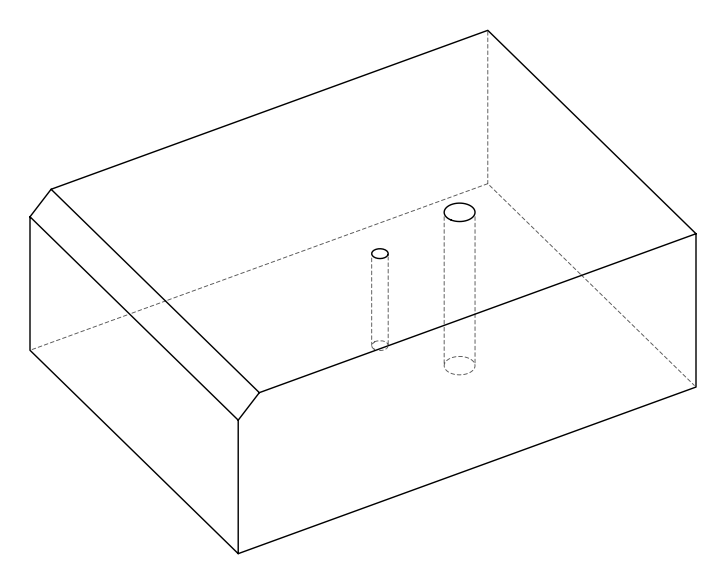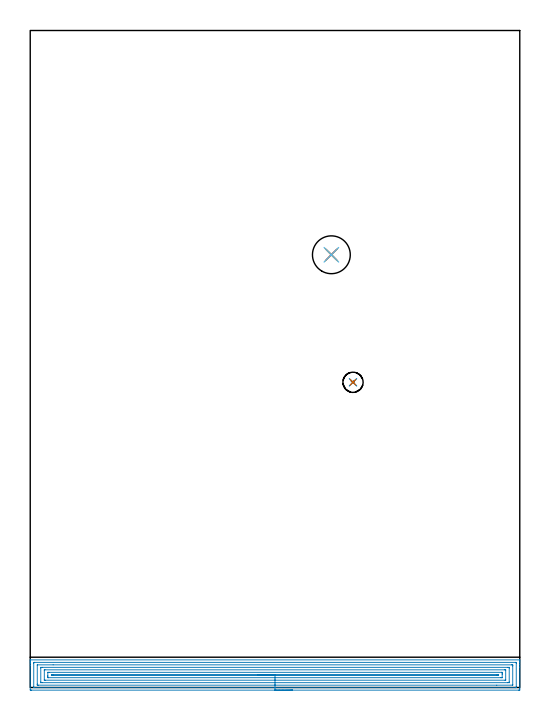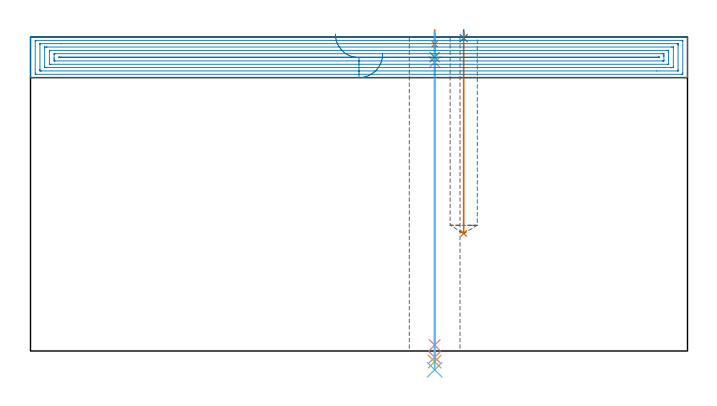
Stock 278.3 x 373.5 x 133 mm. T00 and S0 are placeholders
(PLAN: 8 operations, 6 tool changes, 18 min)
(1 SPOT_DRILL | STEP1HOLE | NXT0321_9005460120000 | 0.05 min | 183 mm3)
(2 SPOT_DRILL_1 | STEP1POCKET | NXT0321_9005460120000 | 0.03 min | 1 mm3)
(3 DRILL_BLIND_HOLE_INTO_CENTER | STEP1HOLE | UGT0301_180 | 0.04 min | 128 mm3)
(4 GUN_DRILL_THROUGH_HOLE | STEP1HOLE | UGT0307_001 | 0.59 min | 2429 mm3)
(5 SPADE_DRILL_TO_ENLARGE_THROUGH_HOLE | STEP1HOLE | UGT0306_004 | 0.56 min | 16254 mm3)
(6 DRILL_TO_ENLARGE_THROUGH_HOLE | STEP1HOLE | UGT0301_052 | 0.57 min | 29239 mm3)
(7 DRILL_BLIND_HOLE_INTO_CENTER_1 | STEP1POCKET | UGT0301_510 | 0.34 min | 8375 mm3)
(8 AREA_MILL | FG_CHAMFER_SURFACE | UGT0205_001 | 15.78 min | 41164 mm3)
(TOOL NXT0321_9005460120000 | NC Spot Drill, 142deg, 12mm, Carbide, Uncoated | D12 PA142 FL30 Z2)
(TOOL UGT0301_180 | Twist Drill 5.7 mm | D5.7 PA118 FL55 Z2)
(TOOL UGT0307_001 | Gun Drill 5 mm | D5 PA130 FL24 Z1)
(TOOL UGT0306_004 | Spade Drill 13.5mm | D13.5 PA132 FL10 Z2)
(TOOL UGT0301_052 | Twist Drill 21.5 mm | D21.5 PA118 FL150 Z2)
(TOOL UGT0301_510 | Carbide Drill 11.5 mm | D11.5 PA118 FL94 Z2)
(TOOL UGT0205_001 | Chamfer Mill 20 x 3 x 45 deg. | D20 FL50 Z2)
(OP 1 SPOT_DRILL)
G17 G21 G94 G90
T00 M6
G54
G17 G0 G90 X171.2 Y246. S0 M3
G43 Z143. H0
G94 G81 G98 Z130. F250. R136.
G80
M5
M2
(OP 2 SPOT_DRILL_1)
G17 G21 G94 G90
T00 M6
G54
G17 G0 G90 X183.5 Y173.5 S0 M3
G43 Z143. H0
G94 G81 G98 Z132.505 F250. R136.
G80
M5
M2
(OP 3 DRILL_BLIND_HOLE_INTO_CENTER)
G17 G21 G94 G90
T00 M6
G54
G17 G0 G90 X171.2 Y246. S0 M3
G43 Z143. H0
G94 G81 G98 Z124.45 F250. R135.
G80
M5
M2
(OP 4 GUN_DRILL_THROUGH_HOLE)
G17 G21 G94 G90
T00 M6
G54
G17 G0 G90 X171.2 Y246. M8
G43 Z143. H0
Z131.112
S716 M3
G94 G1 Z122.286 F125. M26
G4 X.084
Z2.5 F250.
G4 X.084
Z-2.666 F125.
G4 X.084
M5
M9
G0 Z131.112
Z143.
M2
(OP 5 SPADE_DRILL_TO_ENLARGE_THROUGH_HOLE)
G17 G21 G94 G90
T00 M6
G54
G17 G0 G90 X171.2 Y246. S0 M3
G43 Z143. H0
G94 G73 G98 Z-4.505 F250. Q12.5 R135.
G80
M5
M2
(OP 6 DRILL_TO_ENLARGE_THROUGH_HOLE)
G17 G21 G94 G90
T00 M6
G54
G17 G0 G90 X171.2 Y246. S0 M3
G43 Z143. H0
G94 G73 G98 Z-7.959 F250. Q20.137 R135.
G80
M5
M2
(OP 7 DRILL_BLIND_HOLE_INTO_CENTER_1)
G17 G21 G94 G90
T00 M6
G54
G17 G0 G90 X183.5 Y173.5 S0 M3
G43 Z143. H0
G94 G81 G98 Z49.8 F250. R135.
G80
M5
M2
(OP 8 AREA_MILL)
G17 G21 G94 G90
T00 M6
G54
G17 G0 G90 X149.15 Y-1.5 S1061 M3
G43 Z143. H0
Z125.8
G94 G1 X149.112 Z124.928 F250.
X148.998 Z124.064
X148.809 Z123.212
X148.547 Z122.38
X148.213 Z121.574
X147.81 Z120.8
X147.342 Z120.064
X146.81 Z119.372
X146.221 Z118.729
X145.578 Z118.14
X144.886 Z117.609
X144.15 Z117.14
X143.376 Z116.737
X142.57 Z116.403
X141.738 Z116.141
X140.887 Z115.952
X140.022 Z115.838
X139.15 Z115.8
X0.623
X0.311 Y-1.497 Z115.802
X0.01 Y-1.492 Z115.806
X0. Y-1.187 Z116.111
Y12.445 Z129.74
Y13.875 Z131.171
Y14.227 Z131.522
Y14.93 Z132.229
Y15.24 Z132.54
X0.004 Y15.647 Z132.938
X0.008 Y15.697 Z132.988
X0.01 Y15.705 Z132.995
X0.173 Y15.7 Z133.
X278.124
X278.29 Y15.697 Z132.988
X278.292 Y15.648 Z132.94
X278.3 Y15.24 Z132.54
Y14.93 Z132.229
Y14.227 Z131.522
Y12.984 Z130.281
Y11.554 Z128.85
Y-0.648 Z116.65
X278.298 Y-0.917 Z116.38
X278.292 Y-1.492 Z115.806
X278.255 Y-1.493 Z115.804
X277.677 Y-1.5 Z115.8
X139.15
Y-0.086 Z117.214
X2.351 Y-0.085 Z117.215
X2.232 Y-0.084 Z117.216
X2.01 Y-0.078 Z117.222
X2.007 Y-0.027 Z117.273
X2.001 Y0.382 Z117.682
Y13.745 Z131.045
X2.007 Y14.227 Z131.527
X2.01 Y14.271 Z131.571
X2.174 Y14.281 Z131.581
X2.292 Y14.285 Z131.585
X2.351 Y14.286 Z131.586
X2.411
X275.949 Y14.285 Z131.585
X276.067 Y14.284 Z131.584
X276.29 Y14.278 Z131.578
X276.293 Y14.227 Z131.527
X276.299 Y13.818 Z131.118
Y0.456 Z117.756
X276.293 Y-0.027 Z117.273
X276.29 Y-0.071 Z117.229
X276.127 Y-0.08 Z117.22
X276.008 Y-0.085 Z117.215
X275.949 Y-0.086 Z117.214
X275.889
X139.15
Y1.328 Z118.628
X4.626 Y1.329 Z118.629
X4.198 Y1.33 Z118.63
X4.056 Y1.332 Z118.632
X4.013 Y1.335 Z118.635
X4.007 Y1.426 Z118.726
X4.002 Y1.558 Z118.858
X4. Y1.755 Z119.055
Y1.953 Z119.253
X4.001 Y12.641 Z129.941
X4.01 Y12.839 Z130.139
X4.019 Y12.865 Z130.165
X4.039 Y12.868 Z130.168
X4.091 Y12.871 Z130.171
X13.015 Y12.872 Z130.172
X273.674 Y12.871 Z130.171
X274.102 Y12.87 Z130.17
X274.244 Y12.868 Z130.168
X274.287 Y12.865 Z130.165
X274.293 Y12.774 Z130.074
X274.298 Y12.642 Z129.942
X274.3 Y12.445 Z129.745
Y12.248 Z129.548
Y1.755 Z119.055
X274.299 Y1.559 Z118.859
X274.29 Y1.361 Z118.661
X274.281 Y1.335 Z118.635
X274.262 Y1.332 Z118.632
X274.209 Y1.329 Z118.629
X265.231 Y1.328 Z118.628
X139.15
Y2.743 Z120.043
X6.782
X6.066 Y2.746 Z120.046
X6.026 Y2.748 Z120.048
X6.01 Y2.75 Z120.05
X6.008 Y2.771 Z120.071
X6.003 Y2.878 Z120.178
X6.001 Y3.093 Z120.393
Y11.102 Z128.402
X6.004 Y11.321 Z128.621
X6.008 Y11.43 Z128.73
X6.01 Y11.451 Z128.751
X6.031 Y11.453 Z128.753
X6.085 Y11.455 Z128.755
X6.879 Y11.457 Z128.757
X6.976
X271.518
X272.234 Y11.454 Z128.754
X272.274 Y11.452 Z128.752
X272.29 Y11.45 Z128.75
X272.292 Y11.429 Z128.729
X272.297 Y11.322 Z128.622
X272.299 Y11.107 Z128.407
Y3.099 Z120.399
X272.296 Y2.879 Z120.179
X272.292 Y2.771 Z120.071
X272.29 Y2.749 Z120.049
X272.269 Y2.747 Z120.047
X272.215 Y2.745 Z120.045
X271.421 Y2.743 Z120.043
X271.324
X139.15
Y4.157 Z121.457
X8.667
X8.041 Y4.16 Z121.46
X8.017 Y4.163 Z121.463
X8.01 Y4.166 Z121.466
X8.004 Y4.198 Z121.498
X8.001 Y4.428 Z121.728
Y9.773 Z127.073
X8.004 Y9.939 Z127.239
X8.008 Y10.021 Z127.321
X8.01 Y10.036 Z127.336
X8.047 Y10.038 Z127.338
X8.124 Y10.041 Z127.341
X8.396 Y10.043 Z127.343
X269.633
X270.259 Y10.04 Z127.34
X270.283 Y10.037 Z127.337
X270.29 Y10.034 Z127.334
X270.296 Y10.002 Z127.302
X270.299 Y9.773 Z127.073
Y4.428 Z121.728
X270.297 Y4.262 Z121.562
X270.293 Y4.179 Z121.479
X270.29 Y4.165 Z121.465
X270.253 Y4.162 Z121.462
X270.176 Y4.16 Z121.46
X269.904 Y4.157 Z121.457
X139.15
Y5.571 Z122.871
X10.454 Y5.572 Z122.872
X10.199 Y5.573 Z122.873
X10.074 Y5.576 Z122.876
X10.019 Y5.578 Z122.878
X10.01 Y5.607 Z122.907
X10.003 Y5.768 Z123.068
X10.001 Y6.209 Z123.509
X10. Y6.662 Z123.962
X10.001 Y8.442 Z125.742
X10.007 Y8.594 Z125.894
X10.01 Y8.617 Z125.917
X10.018 Y8.622 Z125.922
X10.055 Y8.625 Z125.925
X10.134 Y8.627 Z125.927
X10.454 Y8.629 Z125.929
X10.708
X267.846 Y8.628 Z125.928
X268.101 Y8.627 Z125.927
X268.226 Y8.624 Z125.924
X268.281 Y8.622 Z125.922
X268.29 Y8.593 Z125.893
X268.297 Y8.432 Z125.732
X268.299 Y7.991 Z125.291
X268.3 Y7.538 Z124.838
X268.299 Y5.758 Z123.058
X268.293 Y5.606 Z122.906
X268.29 Y5.583 Z122.883
X268.282 Y5.578 Z122.878
X268.245 Y5.575 Z122.875
X268.166 Y5.573 Z122.873
X267.846 Y5.571 Z122.871
X267.592
X139.15
Y6.985 Z124.285
X12.242 Y6.986 Z124.286
X12.127 Y6.988 Z124.288
X12.051 Y6.992 Z124.292
X12.01 Y6.997 Z124.297
X12.008 Y7.02 Z124.32
X12.01 Y7.1 Z124.4
X12.021 Y7.208 Z124.508
X12.129 Y7.212 Z124.512
X12.242 Y7.213 Z124.513
X13.02 Y7.215 Z124.515
X266.058 Y7.214 Z124.514
X266.173 Y7.212 Z124.512
X266.249 Y7.208 Z124.508
X266.29 Y7.203 Z124.503
X266.292 Y7.18 Z124.48
X266.29 Y7.1 Z124.4
X266.279 Y6.992 Z124.292
X266.171 Y6.988 Z124.288
X266.058 Y6.987 Z124.287
X265.28 Y6.985 Z124.285
X139.15
X138.278 Z124.323
X137.414 Z124.437
X136.562 Z124.626
X135.73 Z124.888
X134.924 Z125.222
X134.15 Z125.625
X133.414 Z126.094
X132.722 Z126.625
X132.079 Z127.214
X131.49 Z127.857
X130.959 Z128.55
X130.49 Z129.285
X130.087 Z130.059
X129.753 Z130.865
X129.491 Z131.697
X129.302 Z132.549
X129.188 Z133.414
X129.15 Z134.285
G0 Z143.
M5
M2
